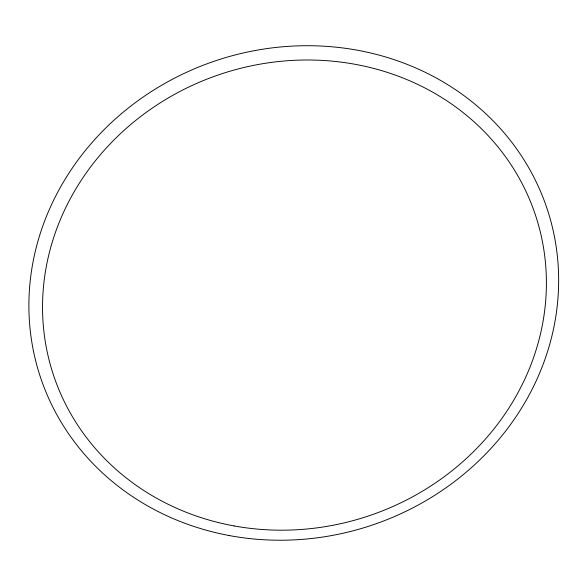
<?xml version="1.0" encoding="UTF-8"?>
<svg xmlns="http://www.w3.org/2000/svg" width="588" height="588" viewBox="0 0 588 588"><rect width="100%" height="100%" fill="white"/><g stroke="black" fill="none" stroke-linecap="round" stroke-linejoin="round"><path stroke-width="0.88" d="M229.144 535.528A266.959 245.005 -18.3 0 0 548.538 213.238A266.959 245.005 -18.3 0 0 103.62 130.139A266.959 245.005 -18.3 0 0 229.144 535.528M234.12 525.937A253.92 232.944 -18.3 0 0 536.469 218.214A253.92 232.944 -18.3 0 0 112.815 141.127A253.92 232.944 -18.3 0 0 234.12 525.937"/></g></svg>
